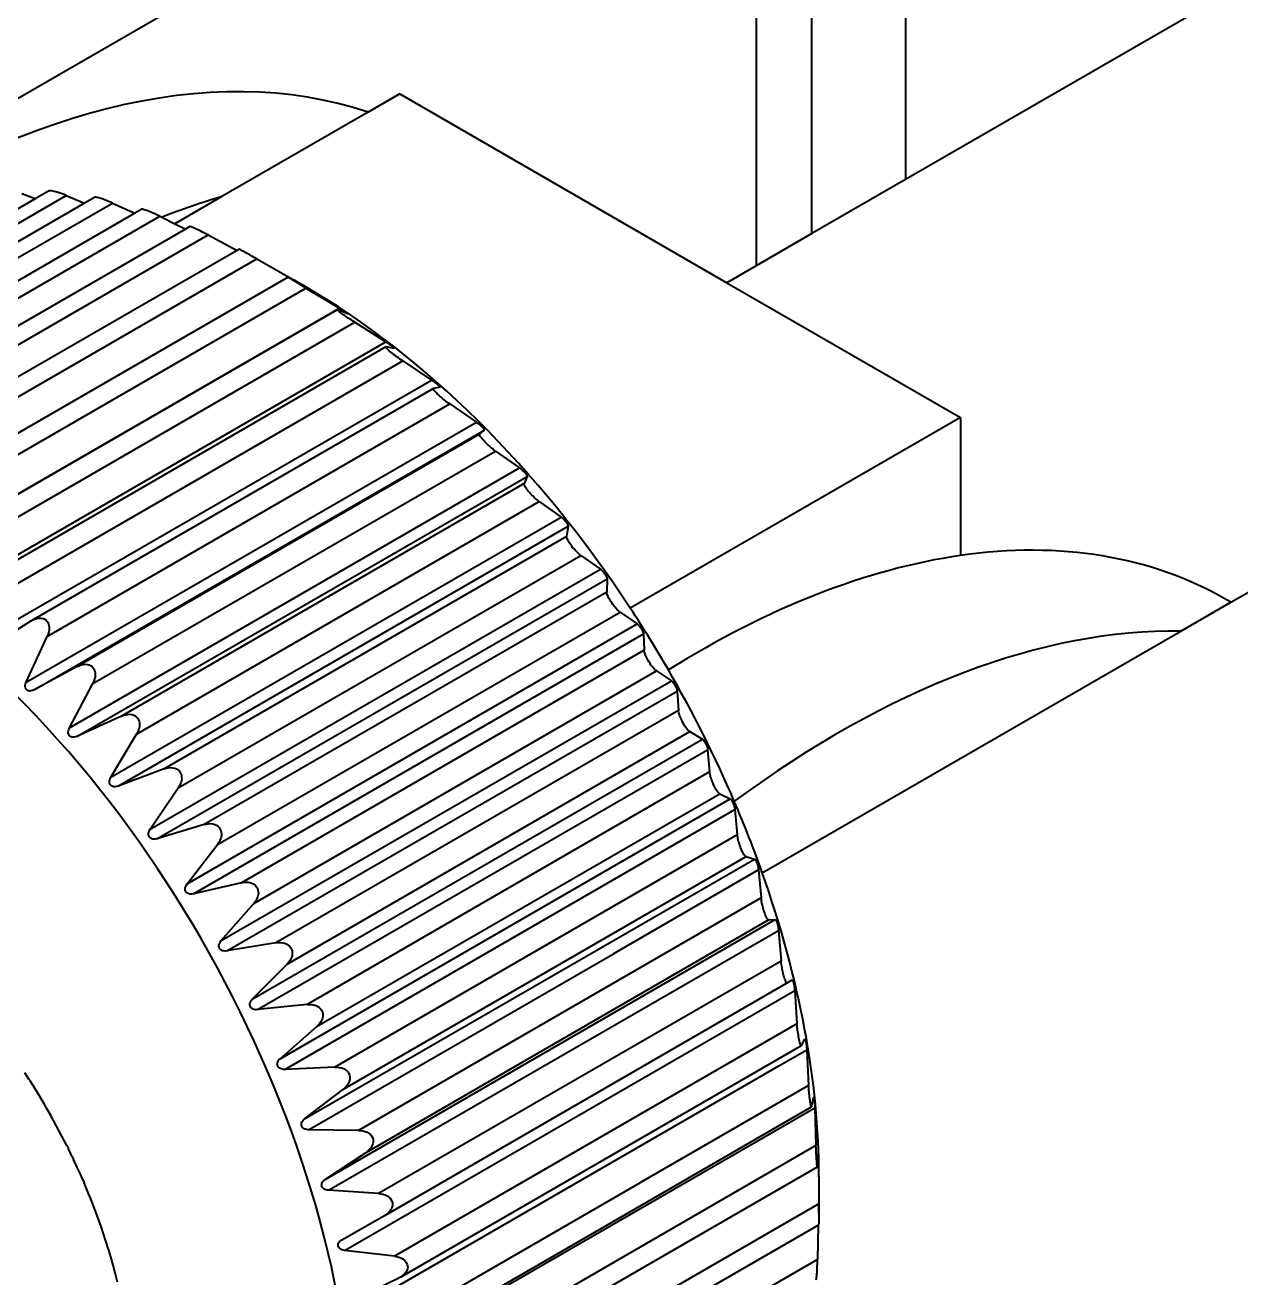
# Model space of a CAD drawing. Header units: millimetres. Extents: x 15 to 415, y 5 to 292.
# Drawn here: x 346.204 to 348.505, y 126.049 to 128.419 of the extents above; entities that cross this region are included whole.
import ezdxf

# ---------------------------------------------------------------- set-up
doc = ezdxf.new("R2010")
doc.units = ezdxf.units.MM
doc.layers.add('Geometries', color=7, linetype='Continuous')

msp = doc.modelspace()

# ---------------------------------------------------------------- linework, layer by layer
at = {"layer": 'Geometries', "linetype": 'Continuous', "lineweight": 40}
for p, q in [((350.3947, 129.5846), (347.8698, 128.1269)), ((347.8698, 129.2496), (347.8698, 128.1269)), ((347.693, 128.0248), (347.693, 129.1475)), ((347.5872, 129.0864), (345.8057, 128.0579)), ((347.5872, 129.0864), (347.5872, 127.9638)), ((346.9134, 128.2892), (346.8531, 128.2544)), ((346.9134, 128.2892), (347.5321, 127.9319)), ((346.8531, 128.2544), (346.5767, 128.0947)), ((347.8698, 128.1269), (347.693, 128.0248)), ((346.198, 128.1005), (346.2235, 128.0909)), ((346.2485, 128.1052), (346.2235, 128.0908)), ((346.2235, 128.0908), (345.5049, 127.676)), ((345.5204, 127.6571), (346.2821, 128.0969)), ((346.3165, 128.0824), (345.5905, 127.6632)), ((345.6077, 127.6427), (346.3694, 128.0825)), ((346.2821, 128.0969), (346.3166, 128.0824)), ((346.3353, 128.0932), (346.3165, 128.0824)), ((346.3694, 128.0825), (346.4116, 128.0631)), ((346.5767, 128.0947), (346.4876, 128.0433)), ((346.4116, 128.0631), (345.6784, 127.6398)), ((345.6974, 127.6178), (346.4591, 128.0576)), ((346.4248, 128.0707), (346.4116, 128.0631)), ((346.4591, 128.0576), (346.463, 128.0556)), ((346.463, 128.0556), (346.4876, 128.0434)), ((346.508, 128.0332), (345.7681, 127.606)), ((346.4876, 128.0434), (346.5081, 128.0332)), ((346.5162, 128.0379), (346.508, 128.0332)), ((345.7889, 127.5824), (346.5506, 128.0222)), ((346.5506, 128.0222), (346.6053, 127.993)), ((347.693, 128.0248), (347.5872, 127.9638)), ((346.6053, 127.9929), (345.8588, 127.562)), ((346.6089, 127.9951), (346.6053, 127.9929)), ((345.8813, 127.537), (346.643, 127.9768)), ((346.643, 127.9768), (346.7104, 127.9384)), ((347.5872, 127.9638), (347.5321, 127.9319)), ((346.7021, 127.9426), (345.9497, 127.5082)), ((346.7035, 127.9419), (346.7087, 127.939)), ((346.7101, 127.9382), (346.7087, 127.939)), ((346.7101, 127.9382), (346.7104, 127.9384)), ((346.7101, 127.9382), (346.7144, 127.9359)), ((346.723, 127.9311), (346.7144, 127.9359)), ((345.974, 127.4818), (346.7357, 127.9216)), ((346.7262, 127.9292), (346.723, 127.9311)), ((346.7341, 127.9247), (346.7232, 127.931)), ((346.7357, 127.9216), (346.799, 127.8834)), ((347.5321, 127.9319), (347.9741, 127.6768)), ((345.9472, 127.3917), (346.799, 127.8834)), ((346.795, 127.8808), (346.0402, 127.445)), ((346.8147, 127.8727), (346.7959, 127.8806)), ((346.0662, 127.4173), (346.8279, 127.8571)), ((346.8279, 127.8571), (346.8869, 127.8197)), ((346.0352, 127.328), (346.8869, 127.8197)), ((346.8868, 127.8103), (346.1295, 127.373)), ((346.9025, 127.8075), (346.8874, 127.8103)), ((346.9027, 127.8075), (346.9025, 127.8075)), ((348.4858, 127.3271), (349.3081, 127.8019)), ((346.1571, 127.3441), (346.9189, 127.7838)), ((346.9189, 127.7838), (346.9735, 127.7477)), ((346.1218, 127.256), (346.9735, 127.7477)), ((346.9769, 127.7316), (346.2168, 127.2927)), ((346.9768, 127.7314), (346.9769, 127.7316)), ((346.9888, 127.7341), (346.9771, 127.7316)), ((346.9888, 127.7341), (346.9888, 127.7341)), ((346.2461, 127.2626), (347.0078, 127.7024)), ((347.0078, 127.7024), (347.0581, 127.6681)), ((347.9741, 127.6768), (347.3494, 127.3161)), ((347.9741, 127.6768), (347.9741, 127.4156)), ((346.2063, 127.1763), (347.0581, 127.6681)), ((346.2211, 127.1614), (347.0729, 127.6531)), ((347.0729, 127.6531), (347.0644, 127.6452)), ((347.0644, 127.6452), (346.3142, 127.2121)), ((346.3324, 127.1736), (347.0941, 127.6134)), ((347.0941, 127.6134), (347.1399, 127.5814)), ((346.2881, 127.0896), (347.1399, 127.5814)), ((346.3023, 127.0735), (347.1541, 127.5652)), ((347.1541, 127.5652), (347.1485, 127.5517)), ((347.1485, 127.5517), (346.3868, 127.1119)), ((346.4153, 127.0778), (347.177, 127.5176)), ((347.177, 127.5176), (347.2183, 127.4883)), ((346.3665, 126.9965), (347.2183, 127.4883)), ((346.3801, 126.9793), (347.2318, 127.4711)), ((347.2318, 127.4711), (347.2289, 127.4519)), ((347.2289, 127.4519), (346.4671, 127.0121)), ((346.4941, 126.976), (347.2558, 127.4157)), ((347.2558, 127.4157), (347.2927, 127.3896)), ((346.4409, 126.8979), (347.2927, 127.3896)), ((346.4537, 126.8798), (347.3054, 127.3715)), ((347.3054, 127.3715), (347.3047, 127.3465)), ((347.3047, 127.3465), (346.543, 126.9067)), ((348.391, 127.2724), (348.4858, 127.3271)), ((348.4858, 127.3271), (348.4774, 127.3319)), ((346.5682, 126.8689), (347.3299, 127.3087)), ((347.3299, 127.3087), (347.3624, 127.2862)), ((346.2154, 127.2919), (346.137, 127.2423)), ((346.2154, 127.2919), (346.2169, 127.2927)), ((346.5107, 126.7944), (347.3624, 127.2862)), ((347.5991, 126.8152), (348.391, 127.2724)), ((346.2063, 127.1763), (346.2461, 127.2626)), ((346.5226, 126.7755), (347.3743, 127.2673)), ((347.3743, 127.2673), (347.3754, 127.2365)), ((347.3754, 127.2365), (346.6137, 126.7967)), ((346.3027, 127.2054), (346.2211, 127.1614)), ((346.3027, 127.2054), (346.3142, 127.2121)), ((346.5752, 126.687), (347.427, 127.1787)), ((346.6371, 126.7575), (347.3988, 127.1972)), ((347.3988, 127.1972), (347.427, 127.1787)), ((346.2881, 127.0896), (346.3324, 127.1736)), ((346.5862, 126.6675), (347.4379, 127.1592)), ((347.4379, 127.1592), (347.4406, 127.1227)), ((346.3868, 127.1119), (346.3023, 127.0735)), ((347.4406, 127.1227), (346.6788, 126.6829)), ((346.7001, 126.6426), (347.4618, 127.0824)), ((347.4618, 127.0824), (347.4859, 127.0682)), ((346.3665, 126.9965), (346.4153, 127.0778)), ((346.6341, 126.5764), (347.4859, 127.0682)), ((346.644, 126.5565), (347.4957, 127.0482)), ((347.4957, 127.0482), (347.4995, 127.0061)), ((346.4671, 127.0121), (346.3801, 126.9793)), ((347.4995, 127.0061), (346.7378, 126.5663)), ((346.4409, 126.8979), (346.4941, 126.976)), ((346.7568, 126.5251), (347.5185, 126.9649)), ((347.5185, 126.9649), (347.5385, 126.9554)), ((346.6868, 126.4637), (347.5385, 126.9554)), ((346.6955, 126.4434), (347.5473, 126.9352)), ((347.5473, 126.9352), (347.5518, 126.8875)), ((346.543, 126.9067), (346.4537, 126.8798)), ((346.5107, 126.7944), (346.5682, 126.8689)), ((347.5518, 126.8875), (346.79, 126.4477)), ((346.8066, 126.4061), (347.5683, 126.8459)), ((347.5683, 126.8459), (347.5846, 126.8414)), ((346.7329, 126.3496), (347.5846, 126.8414)), ((347.5921, 126.821), (347.3174, 126.6623)), ((347.5921, 126.821), (347.597, 126.7679)), ((346.6137, 126.7967), (346.5226, 126.7755)), ((346.5752, 126.687), (346.6371, 126.7575)), ((347.597, 126.7679), (346.8352, 126.3281)), ((346.772, 126.2351), (347.6237, 126.7269)), ((346.8493, 126.2864), (347.611, 126.7262)), ((347.611, 126.7262), (347.6237, 126.7269)), ((346.7782, 126.2148), (347.6299, 126.7065)), ((347.6299, 126.7065), (347.6347, 126.6484)), ((346.6788, 126.6829), (346.5862, 126.6675)), ((346.7404, 126.3292), (347.3174, 126.6623)), ((346.6341, 126.5764), (346.7001, 126.6426)), ((347.6347, 126.6484), (346.873, 126.2086)), ((346.8846, 126.1672), (347.646, 126.6069)), ((347.6461, 126.6069), (347.646, 126.6069)), ((347.6461, 126.6069), (347.6555, 126.613)), ((347.6555, 126.613), (347.6556, 126.613)), ((346.8087, 126.101), (347.6604, 126.5928)), ((347.6604, 126.5928), (347.6647, 126.5297)), ((346.7378, 126.5663), (346.644, 126.5565)), ((346.6868, 126.4637), (346.7568, 126.5251)), ((347.6647, 126.5297), (346.903, 126.09)), ((346.9144, 126.0505), (347.6731, 126.4886)), ((347.6733, 126.4888), (347.6731, 126.4885)), ((347.6733, 126.4888), (347.6798, 126.5005)), ((347.6798, 126.5005), (347.6799, 126.5006)), ((347.6302, 126.45), (347.6833, 126.4807)), ((347.6833, 126.4807), (347.6868, 126.413)), ((346.79, 126.4477), (346.6955, 126.4434)), ((347.3883, 126.3103), (347.6302, 126.45)), ((346.2134, 126.4222), (346.222, 126.4085)), ((346.7329, 126.3496), (346.8066, 126.4061)), ((347.6868, 126.413), (347.3686, 126.2293)), ((346.8467, 125.8793), (347.6985, 126.371)), ((346.9362, 125.9358), (347.6923, 126.3723)), ((347.6925, 126.373), (347.6963, 126.3904)), ((347.6963, 126.3904), (347.6965, 126.3907)), ((347.6985, 126.371), (347.7007, 126.2992)), ((346.8352, 126.3281), (346.7404, 126.3292)), ((346.283, 126.2993), (346.2861, 126.2931)), ((346.8316, 125.9889), (347.3883, 126.3103)), ((347.7007, 126.2992), (346.9389, 125.8594)), ((346.2927, 126.2795), (346.2937, 126.2774)), ((346.2937, 126.2774), (346.2961, 126.2726)), ((346.772, 126.2351), (346.8493, 126.2864)), ((347.7038, 126.2637), (347.705, 126.2835)), ((346.9498, 125.8241), (347.7033, 126.2592)), ((347.7035, 126.2604), (347.7038, 126.2637)), ((347.7038, 126.2637), (347.7057, 126.2648)), ((347.7057, 126.2648), (347.7061, 126.2145)), ((346.3127, 126.236), (346.316, 126.2285)), ((346.9251, 125.9733), (347.3686, 126.2293)), ((347.7064, 126.1585), (347.7064, 126.2407)), ((346.873, 126.2086), (346.7782, 126.2148)), ((347.7061, 126.2145), (347.7063, 126.1891)), ((347.7063, 126.1891), (346.9445, 125.7493)), ((346.8038, 126.1212), (346.8844, 126.1671)), ((346.8846, 126.1672), (346.8844, 126.1671)), ((346.9551, 125.7162), (347.7047, 126.149)), ((347.7048, 126.149), (347.7035, 126.0837)), ((347.7047, 126.149), (347.7063, 126.1499)), ((347.7063, 126.1499), (347.7063, 126.1499)), ((346.8037, 126.1212), (346.8038, 126.1212)), ((346.903, 126.09), (346.8087, 126.101)), ((347.7035, 126.0837), (346.9418, 125.6439)), ((346.8281, 126.0087), (346.9116, 126.0491)), ((346.9144, 126.0505), (346.9116, 126.0491))]:
    msp.add_line(p, q, dxfattribs=at)
at = {"layer": 'Geometries', "linetype": 'Continuous', "lineweight": 40, "flags": 128}
for points in [[(346.2821, 128.0969), (346.2784, 128.0984), (346.2745, 128.0998), (346.2705, 128.1012), (346.2666, 128.1025), (346.2626, 128.1037), (346.2595, 128.1045), (346.2566, 128.1051), (346.2539, 128.1055), (346.2517, 128.1057), (346.2501, 128.1057), (346.249, 128.1054), (346.2485, 128.1052)], [(346.3694, 128.0825), (346.3658, 128.0841), (346.362, 128.0857), (346.3582, 128.0873), (346.3543, 128.0888), (346.3504, 128.0902), (346.3473, 128.0912), (346.3443, 128.0921), (346.3416, 128.0928), (346.3393, 128.0932), (346.3377, 128.0934), (346.3364, 128.0935), (346.3355, 128.0933), (346.3353, 128.0932)], [(346.4537, 128.0602), (346.4521, 128.0609), (346.4483, 128.0627), (346.4445, 128.0643), (346.4407, 128.066), (346.4376, 128.0672), (346.4346, 128.0683), (346.4319, 128.0693), (346.4295, 128.07), (346.4278, 128.0705), (346.4264, 128.0707), (346.4255, 128.0708), (346.4248, 128.0707), (346.4248, 128.0707)], [(346.4591, 128.0576), (346.4557, 128.0592), (346.4537, 128.0602)], [(346.5506, 128.0222), (346.5473, 128.0239), (346.5438, 128.0257), (346.5402, 128.0276), (346.5365, 128.0294), (346.5328, 128.0312), (346.5297, 128.0327), (346.5268, 128.034), (346.524, 128.0353), (346.5216, 128.0363), (346.5198, 128.037), (346.5184, 128.0375), (346.5173, 128.0378), (346.5166, 128.0379), (346.5162, 128.0379)], [(346.643, 127.9768), (346.6399, 127.9785), (346.6366, 127.9804), (346.6331, 127.9823), (346.6296, 127.9843), (346.6259, 127.9863), (346.6229, 127.988), (346.62, 127.9895), (346.6173, 127.991), (346.6149, 127.9923), (346.613, 127.9932), (346.6116, 127.9939), (346.6104, 127.9945), (346.6096, 127.9949), (346.6091, 127.9951), (346.6089, 127.9951)], [(346.7357, 127.9216), (346.7328, 127.9233), (346.7296, 127.9252), (346.7263, 127.9273), (346.7229, 127.9294), (346.7194, 127.9315), (346.7165, 127.9333), (346.7136, 127.9351), (346.7109, 127.9368), (346.7085, 127.9383), (346.7067, 127.9395), (346.7051, 127.9405), (346.7039, 127.9413), (346.703, 127.9419), (346.7024, 127.9423), (346.7021, 127.9425), (346.7021, 127.9426)], [(346.7021, 127.9426), (346.7021, 127.9426), (346.7026, 127.9424), (346.7035, 127.9419)], [(346.7104, 127.9384), (346.7127, 127.937), (346.7153, 127.9355), (346.717, 127.9346), (346.7187, 127.9336), (346.7202, 127.9327), (346.7216, 127.9319), (346.7228, 127.9312), (346.7232, 127.931)], [(346.7232, 127.931), (346.724, 127.9305), (346.7248, 127.93), (346.7256, 127.9296), (346.7261, 127.9293), (346.7265, 127.9291), (346.7268, 127.9289), (346.7268, 127.9289)], [(346.7268, 127.9289), (346.7268, 127.9289), (346.7262, 127.9292)], [(346.8279, 127.8571), (346.8252, 127.8588), (346.8222, 127.8608), (346.8191, 127.8628), (346.8158, 127.865), (346.8124, 127.8673), (346.8096, 127.8693), (346.8068, 127.8712), (346.8042, 127.8731), (346.8018, 127.8749), (346.7999, 127.8763), (346.7983, 127.8775), (346.797, 127.8786), (346.7961, 127.8794), (346.7954, 127.8801), (346.795, 127.8805), (346.7949, 127.8807), (346.795, 127.8808)], [(346.795, 127.8808), (346.7952, 127.8808), (346.7959, 127.8806)], [(346.799, 127.8834), (346.8012, 127.8821), (346.8037, 127.8805), (346.8053, 127.8795), (346.807, 127.8784), (346.8084, 127.8775), (346.8097, 127.8766), (346.811, 127.8758), (346.8121, 127.875), (346.813, 127.8744), (346.8137, 127.8739), (346.8143, 127.8734), (346.8148, 127.8731), (346.8151, 127.8727), (346.8152, 127.8726)], [(346.8152, 127.8726), (346.8152, 127.8726), (346.8147, 127.8727)], [(346.8869, 127.8197), (346.889, 127.8184), (346.8913, 127.8168), (346.8929, 127.8157), (346.8945, 127.8146), (346.8958, 127.8136), (346.8972, 127.8126), (346.8984, 127.8117), (346.8995, 127.8108), (346.9004, 127.81), (346.9012, 127.8094), (346.9018, 127.8088), (346.9022, 127.8084), (346.9027, 127.8078), (346.9028, 127.8076), (346.9027, 127.8075)], [(346.9189, 127.7838), (346.9163, 127.7855), (346.9135, 127.7874), (346.9106, 127.7896), (346.9075, 127.7918), (346.9042, 127.7942), (346.9015, 127.7963), (346.8989, 127.7984), (346.8963, 127.8005), (346.8939, 127.8025), (346.8921, 127.8042), (346.8905, 127.8056), (346.8891, 127.8069), (346.8881, 127.8079), (346.8874, 127.8088), (346.8869, 127.8095), (346.8867, 127.8099), (346.8868, 127.8103)], [(346.8868, 127.8103), (346.8868, 127.8103), (346.8874, 127.8103)], [(346.9735, 127.7477), (346.9755, 127.7464), (346.9776, 127.7448), (346.9791, 127.7437), (346.9807, 127.7425), (346.9819, 127.7415), (346.9832, 127.7404), (346.9844, 127.7394), (346.9855, 127.7384), (346.9864, 127.7375), (346.9872, 127.7368), (346.9878, 127.7361), (346.9883, 127.7355), (346.9888, 127.7348), (346.9889, 127.7344), (346.9888, 127.7341)], [(347.0078, 127.7024), (347.0055, 127.704), (347.0029, 127.7059), (347.0001, 127.708), (346.9972, 127.7103), (346.9941, 127.7128), (346.9916, 127.715), (346.989, 127.7173), (346.9865, 127.7196), (346.9842, 127.7218), (346.9824, 127.7236), (346.9808, 127.7253), (346.9794, 127.7268), (346.9784, 127.7281), (346.9776, 127.7291), (346.977, 127.73), (346.9767, 127.7307), (346.9767, 127.7313), (346.9768, 127.7314)], [(347.0581, 127.6681), (347.0599, 127.6668), (347.0619, 127.6652), (347.0633, 127.6641), (347.0647, 127.6628), (347.066, 127.6617), (347.0672, 127.6606), (347.0683, 127.6595), (347.0694, 127.6584), (347.0703, 127.6574), (347.071, 127.6566), (347.0717, 127.6558), (347.0722, 127.6551), (347.0727, 127.6542), (347.0729, 127.6536), (347.0729, 127.6531)], [(347.0941, 127.6134), (347.0925, 127.6145), (347.0908, 127.6158), (347.089, 127.6172), (347.087, 127.6189), (347.0843, 127.6212), (347.0814, 127.6238), (347.079, 127.626), (347.0765, 127.6284), (347.0742, 127.6308), (347.0719, 127.6333), (347.0701, 127.6353), (347.0686, 127.6371), (347.0672, 127.6389), (347.0661, 127.6404), (347.0655, 127.6414), (347.0649, 127.6423), (347.0643, 127.6437), (347.0642, 127.6446), (347.0644, 127.6452)], [(347.1399, 127.5814), (347.1415, 127.5801), (347.1434, 127.5786), (347.1447, 127.5774), (347.146, 127.5762), (347.1472, 127.575), (347.1484, 127.5738), (347.1495, 127.5726), (347.1505, 127.5714), (347.1514, 127.5704), (347.1521, 127.5695), (347.1527, 127.5685), (347.1532, 127.5678), (347.1538, 127.5667), (347.1541, 127.5659), (347.1541, 127.5652)], [(347.177, 127.5176), (347.175, 127.519), (347.1729, 127.5208), (347.1705, 127.5228), (347.168, 127.5251), (347.1653, 127.5278), (347.163, 127.5301), (347.1607, 127.5326), (347.1584, 127.5352), (347.1563, 127.5377), (347.1546, 127.5399), (347.1531, 127.542), (347.1517, 127.5439), (347.1506, 127.5457), (347.1497, 127.5472), (347.1491, 127.5485), (347.1487, 127.5496), (347.1484, 127.5508), (347.1485, 127.5517)], [(347.2183, 127.4883), (347.2198, 127.4871), (347.2215, 127.4856), (347.2227, 127.4845), (347.2239, 127.4832), (347.225, 127.482), (347.2261, 127.4808), (347.2272, 127.4795), (347.2282, 127.4782), (347.229, 127.4771), (347.2297, 127.4761), (347.2303, 127.4751), (347.2308, 127.4742), (347.2314, 127.473), (347.2317, 127.472), (347.2318, 127.4711)], [(347.2558, 127.4157), (347.2541, 127.4171), (347.2521, 127.4187), (347.2499, 127.4207), (347.2476, 127.423), (347.2452, 127.4256), (347.2431, 127.428), (347.2409, 127.4305), (347.2388, 127.4332), (347.2367, 127.436), (347.2351, 127.4383), (347.2336, 127.4405), (347.2323, 127.4427), (347.2312, 127.4446), (347.2303, 127.4464), (347.2297, 127.4479), (347.2292, 127.4492), (347.2289, 127.4507), (347.2289, 127.4519)], [(347.2927, 127.3896), (347.294, 127.3886), (347.2956, 127.3871), (347.2967, 127.386), (347.2978, 127.3847), (347.2988, 127.3835), (347.2998, 127.3822), (347.3008, 127.3809), (347.3018, 127.3796), (347.3025, 127.3784), (347.3032, 127.3773), (347.3038, 127.3761), (347.3043, 127.3751), (347.3049, 127.3738), (347.3053, 127.3727), (347.3054, 127.3715)], [(347.3299, 127.3087), (347.3284, 127.3098), (347.3266, 127.3114), (347.3247, 127.3132), (347.3226, 127.3155), (347.3204, 127.3181), (347.3184, 127.3205), (347.3164, 127.3231), (347.3144, 127.3259), (347.3125, 127.3288), (347.311, 127.3312), (347.3096, 127.3336), (347.3083, 127.336), (347.3073, 127.3381), (347.3064, 127.34), (347.3057, 127.3418), (347.3052, 127.3433), (347.3048, 127.3451), (347.3047, 127.3465)], [(346.2169, 127.2927), (346.219, 127.2939), (346.2227, 127.2955), (346.2266, 127.2967), (346.2305, 127.2973), (346.2344, 127.2973), (346.2375, 127.2967), (346.2405, 127.2956), (346.2432, 127.2939), (346.2455, 127.2917), (346.2471, 127.2893), (346.2484, 127.2867), (346.2493, 127.2838), (346.2498, 127.2808), (346.2499, 127.2776), (346.2496, 127.2745), (346.2491, 127.2713), (346.2478, 127.2669), (346.2461, 127.2626)], [(347.3624, 127.2862), (347.3636, 127.2852), (347.365, 127.2838), (347.366, 127.2827), (347.367, 127.2815), (347.368, 127.2803), (347.3689, 127.279), (347.3698, 127.2776), (347.3707, 127.2762), (347.3714, 127.2749), (347.3721, 127.2737), (347.3726, 127.2725), (347.3731, 127.2714), (347.3737, 127.2699), (347.3741, 127.2687), (347.3743, 127.2673)], [(347.3988, 127.1972), (347.3974, 127.1982), (347.3959, 127.1996), (347.3942, 127.2014), (347.3923, 127.2035), (347.3903, 127.2061), (347.3885, 127.2085), (347.3867, 127.2111), (347.3849, 127.214), (347.3831, 127.217), (347.3817, 127.2196), (347.3804, 127.2221), (347.3792, 127.2246), (347.3781, 127.2269), (347.3773, 127.229), (347.3766, 127.231), (347.3761, 127.2327), (347.3756, 127.2348), (347.3754, 127.2365)], [(346.3027, 127.2054), (346.3064, 127.2072), (346.3103, 127.2086), (346.3143, 127.2094), (346.3182, 127.2098), (346.3221, 127.2094), (346.3253, 127.2086), (346.3282, 127.2073), (346.3309, 127.2054), (346.3331, 127.203), (346.3347, 127.2005), (346.3358, 127.1978), (346.3366, 127.1948), (346.3369, 127.1917), (346.3369, 127.1885), (346.3365, 127.1853), (346.3358, 127.1822), (346.3343, 127.1778), (346.3324, 127.1736)], [(346.2211, 127.1614), (346.2183, 127.1601), (346.2153, 127.1594), (346.2134, 127.1592), (346.2116, 127.1594), (346.2101, 127.1598), (346.2087, 127.1605), (346.2074, 127.1614), (346.2063, 127.1626), (346.2056, 127.1638), (346.205, 127.1651), (346.2047, 127.1666), (346.2045, 127.1682), (346.2046, 127.1706), (346.2051, 127.173), (346.2063, 127.1763)], [(347.427, 127.1787), (347.428, 127.1779), (347.4293, 127.1766), (347.4301, 127.1756), (347.4311, 127.1743), (347.4319, 127.1731), (347.4328, 127.1718), (347.4336, 127.1704), (347.4344, 127.1689), (347.4351, 127.1676), (347.4357, 127.1663), (347.4362, 127.1651), (347.4367, 127.1639), (347.4373, 127.1622), (347.4377, 127.1608), (347.4379, 127.1592)], [(346.3868, 127.1119), (346.3907, 127.1134), (346.3946, 127.1145), (346.3987, 127.1151), (346.4027, 127.1152), (346.4067, 127.1146), (346.4098, 127.1135), (346.4127, 127.112), (346.4153, 127.1099), (346.4174, 127.1073), (346.4189, 127.1047), (346.4199, 127.1019), (346.4205, 127.0988), (346.4207, 127.0957), (346.4205, 127.0925), (346.42, 127.0893), (346.4191, 127.0862), (346.4174, 127.0819), (346.4153, 127.0778)], [(347.4618, 127.0824), (347.4606, 127.0832), (347.4593, 127.0844), (347.4578, 127.086), (347.4562, 127.088), (347.4544, 127.0905), (347.4528, 127.0929), (347.4512, 127.0956), (347.4495, 127.0985), (347.4479, 127.1015), (347.4466, 127.1042), (347.4454, 127.1069), (347.4443, 127.1095), (347.4433, 127.112), (347.4425, 127.1143), (347.4418, 127.1164), (347.4413, 127.1183), (347.4408, 127.1207), (347.4406, 127.1227)], [(346.3023, 127.0735), (346.2994, 127.0724), (346.2964, 127.0719), (346.2945, 127.0719), (346.2926, 127.0722), (346.2911, 127.0727), (346.2897, 127.0735), (346.2885, 127.0745), (346.2875, 127.0758), (346.2868, 127.077), (346.2863, 127.0784), (346.286, 127.0799), (346.2859, 127.0815), (346.2861, 127.084), (346.2867, 127.0864), (346.2881, 127.0896)], [(347.4859, 127.0682), (347.4867, 127.0675), (347.4878, 127.0663), (347.4886, 127.0653), (347.4894, 127.0641), (347.4902, 127.0629), (347.4909, 127.0616), (347.4917, 127.0602), (347.4924, 127.0587), (347.493, 127.0573), (347.4936, 127.056), (347.4941, 127.0546), (347.4945, 127.0534), (347.4951, 127.0516), (347.4954, 127.05), (347.4957, 127.0482)], [(346.4671, 127.0121), (346.4711, 127.0133), (346.4752, 127.0142), (346.4793, 127.0145), (346.4833, 127.0142), (346.4873, 127.0134), (346.4904, 127.0121), (346.4932, 127.0104), (346.4957, 127.0081), (346.4977, 127.0054), (346.4991, 127.0026), (346.5, 126.9998), (346.5004, 126.9966), (346.5005, 126.9935), (346.5001, 126.9903), (346.4994, 126.9871), (346.4984, 126.9841), (346.4965, 126.9799), (346.4941, 126.976)], [(346.3801, 126.9793), (346.3771, 126.9785), (346.374, 126.9782), (346.3721, 126.9783), (346.3702, 126.9787), (346.3687, 126.9794), (346.3674, 126.9802), (346.3662, 126.9814), (346.3652, 126.9827), (346.3646, 126.984), (346.3641, 126.9854), (346.3639, 126.987), (346.3639, 126.9886), (346.3642, 126.991), (346.365, 126.9934), (346.3665, 126.9965)], [(347.5185, 126.9649), (347.5175, 126.9655), (347.5163, 126.9665), (347.5151, 126.968), (347.5136, 126.9699), (347.5121, 126.9723), (347.5107, 126.9746), (347.5093, 126.9773), (347.5078, 126.9802), (347.5064, 126.9833), (347.5052, 126.9861), (347.5041, 126.9889), (347.5031, 126.9916), (347.5022, 126.9943), (347.5014, 126.9968), (347.5008, 126.9991), (347.5003, 127.0011), (347.4998, 127.0038), (347.4995, 127.0061)], [(347.5385, 126.9554), (347.5393, 126.9549), (347.5402, 126.9538), (347.5409, 126.9529), (347.5416, 126.9517), (347.5422, 126.9506), (347.5429, 126.9493), (347.5435, 126.9478), (347.5442, 126.9463), (347.5447, 126.9449), (347.5452, 126.9435), (347.5457, 126.9421), (347.5461, 126.9408), (347.5466, 126.9389), (347.547, 126.9372), (347.5473, 126.9352)], [(346.4537, 126.8798), (346.4506, 126.8791), (346.4475, 126.879), (346.4456, 126.8793), (346.4437, 126.8798), (346.4423, 126.8806), (346.4409, 126.8815), (346.4398, 126.8827), (346.4389, 126.8841), (346.4383, 126.8855), (346.438, 126.8869), (346.4378, 126.8885), (346.4379, 126.8901), (346.4383, 126.8925), (346.4392, 126.8948), (346.4409, 126.8979)], [(346.543, 126.9067), (346.547, 126.9077), (346.5512, 126.9083), (346.5553, 126.9084), (346.5594, 126.9078), (346.5633, 126.9067), (346.5663, 126.9052), (346.5691, 126.9033), (346.5715, 126.9009), (346.5734, 126.898), (346.5746, 126.8952), (346.5754, 126.8923), (346.5757, 126.8891), (346.5756, 126.886), (346.575, 126.8828), (346.5742, 126.8797), (346.573, 126.8767), (346.5708, 126.8727), (346.5682, 126.8689)], [(347.5683, 126.8459), (347.5675, 126.8463), (347.5666, 126.8471), (347.5655, 126.8484), (347.5643, 126.8501), (347.563, 126.8524), (347.5618, 126.8547), (347.5606, 126.8573), (347.5593, 126.8602), (347.558, 126.8633), (347.557, 126.8662), (347.556, 126.869), (347.5551, 126.8719), (347.5543, 126.8747), (347.5536, 126.8773), (347.553, 126.8798), (347.5526, 126.882), (347.5521, 126.885), (347.5518, 126.8875)], [(347.5846, 126.8414), (347.5852, 126.841), (347.586, 126.8401), (347.5865, 126.8392), (347.5872, 126.8381), (347.5877, 126.837), (347.5883, 126.8357), (347.5888, 126.8342), (347.5894, 126.8327), (347.5898, 126.8313), (347.5903, 126.8299), (347.5907, 126.8284), (347.591, 126.827), (347.5915, 126.825), (347.5918, 126.8231), (347.5921, 126.821)], [(346.6137, 126.7967), (346.6179, 126.7975), (346.622, 126.7978), (346.6262, 126.7976), (346.6303, 126.7968), (346.6342, 126.7954), (346.6371, 126.7938), (346.6398, 126.7917), (346.6421, 126.7891), (346.6438, 126.7861), (346.6449, 126.7833), (346.6455, 126.7803), (346.6457, 126.7771), (346.6454, 126.774), (346.6447, 126.7709), (346.6436, 126.7679), (346.6423, 126.765), (346.6399, 126.7611), (346.6371, 126.7575)], [(346.5226, 126.7755), (346.5195, 126.7751), (346.5163, 126.7752), (346.5144, 126.7755), (346.5125, 126.7762), (346.5111, 126.777), (346.5098, 126.7781), (346.5087, 126.7793), (346.5079, 126.7808), (346.5074, 126.7822), (346.5071, 126.7837), (346.5071, 126.7853), (346.5072, 126.7868), (346.5078, 126.7892), (346.5088, 126.7915), (346.5107, 126.7944)], [(347.611, 126.7262), (347.6105, 126.7263), (347.61, 126.7266), (347.6094, 126.7272), (347.6087, 126.7281), (347.6077, 126.7296), (347.6066, 126.7318), (347.6057, 126.7339), (347.6046, 126.7365), (347.6036, 126.7393), (347.6025, 126.7425), (347.6016, 126.7454), (347.6008, 126.7483), (347.6, 126.7513), (347.5993, 126.7542), (347.5988, 126.7562), (347.5984, 126.7582), (347.5977, 126.762), (347.5973, 126.7651), (347.597, 126.7679)], [(347.6237, 126.7269), (347.6242, 126.7267), (347.6248, 126.7259), (347.6253, 126.7252), (347.6258, 126.7241), (347.6262, 126.7231), (347.6267, 126.7218), (347.6271, 126.7204), (347.6276, 126.7188), (347.628, 126.7174), (347.6283, 126.7159), (347.6287, 126.7144), (347.629, 126.713), (347.6294, 126.7109), (347.6297, 126.7089), (347.6299, 126.7065)], [(346.5862, 126.6675), (346.583, 126.6672), (346.5799, 126.6675), (346.578, 126.668), (346.5761, 126.6688), (346.5747, 126.6697), (346.5735, 126.6708), (346.5725, 126.6721), (346.5717, 126.6736), (346.5713, 126.675), (346.5711, 126.6765), (346.5711, 126.6781), (346.5713, 126.6796), (346.5721, 126.682), (346.5732, 126.6842), (346.5752, 126.687)], [(346.6788, 126.6829), (346.683, 126.6834), (346.6872, 126.6835), (346.6914, 126.683), (346.6954, 126.682), (346.6993, 126.6804), (346.7022, 126.6786), (346.7047, 126.6763), (346.7069, 126.6736), (346.7085, 126.6706), (346.7094, 126.6677), (346.7098, 126.6647), (346.7098, 126.6615), (346.7093, 126.6585), (346.7084, 126.6554), (346.7072, 126.6525), (346.7057, 126.6497), (346.7031, 126.646), (346.7001, 126.6426)], [(347.646, 126.6069), (347.6457, 126.6068), (347.6453, 126.6069), (347.6449, 126.6073), (347.6443, 126.608), (347.6436, 126.6094), (347.6427, 126.6114), (347.642, 126.6134), (347.6411, 126.6159), (347.6403, 126.6187), (347.6394, 126.6218), (347.6387, 126.6247), (347.638, 126.6277), (347.6373, 126.6307), (347.6368, 126.6337), (347.6364, 126.6359), (347.636, 126.638), (347.6354, 126.642), (347.635, 126.6453), (347.6347, 126.6484)], [(347.6556, 126.613), (347.6559, 126.6129), (347.6564, 126.6124), (347.6567, 126.6117), (347.6571, 126.6107), (347.6574, 126.6097), (347.6578, 126.6085), (347.6582, 126.6071), (347.6585, 126.6056), (347.6588, 126.6041), (347.6591, 126.6026), (347.6594, 126.6011), (347.6596, 126.5996), (347.66, 126.5974), (347.6602, 126.5953), (347.6604, 126.5928)], [(346.644, 126.5565), (346.6408, 126.5564), (346.6377, 126.5569), (346.6358, 126.5575), (346.634, 126.5584), (346.6326, 126.5593), (346.6315, 126.5605), (346.6305, 126.5619), (346.6298, 126.5634), (346.6295, 126.5648), (346.6294, 126.5663), (346.6295, 126.5679), (346.6298, 126.5694), (346.6307, 126.5717), (346.6319, 126.5738), (346.6341, 126.5764)], [(346.7378, 126.5663), (346.742, 126.5665), (346.7462, 126.5663), (346.7504, 126.5656), (346.7543, 126.5644), (346.7581, 126.5625), (346.7609, 126.5606), (346.7633, 126.5582), (346.7653, 126.5554), (346.7668, 126.5523), (346.7675, 126.5494), (346.7678, 126.5464), (346.7676, 126.5433), (346.7669, 126.5403), (346.7659, 126.5373), (346.7645, 126.5345), (346.7628, 126.5318), (346.76, 126.5283), (346.7568, 126.5251)], [(347.6731, 126.4885), (347.673, 126.4885), (347.6726, 126.4886), (347.6721, 126.4893), (347.6716, 126.4904), (347.6709, 126.4922), (347.6704, 126.4941), (347.6697, 126.4964), (347.6691, 126.4992), (347.6685, 126.5023), (347.6679, 126.5052), (347.6674, 126.5082), (347.6669, 126.5113), (347.6664, 126.5143), (347.666, 126.5173), (347.6656, 126.5202), (347.6653, 126.5229), (347.665, 126.5265), (347.6647, 126.5297)], [(347.6799, 126.5006), (347.6801, 126.5006), (347.6804, 126.5002), (347.6806, 126.4997), (347.6809, 126.4988), (347.6811, 126.4978), (347.6814, 126.4967), (347.6817, 126.4953), (347.6819, 126.4938), (347.6821, 126.4924), (347.6824, 126.4909), (347.6826, 126.4893), (347.6827, 126.4878), (347.683, 126.4855), (347.6832, 126.4834), (347.6833, 126.4807)], [(346.6955, 126.4434), (346.6923, 126.4435), (346.6892, 126.4442), (346.6873, 126.4449), (346.6856, 126.4459), (346.6843, 126.4469), (346.6832, 126.4481), (346.6823, 126.4495), (346.6818, 126.4511), (346.6815, 126.4525), (346.6814, 126.454), (346.6816, 126.4555), (346.6821, 126.457), (346.6831, 126.4592), (346.6844, 126.4612), (346.6868, 126.4637)], [(346.79, 126.4477), (346.7943, 126.4477), (346.7985, 126.4472), (346.8026, 126.4463), (346.8065, 126.4449), (346.8102, 126.4429), (346.8129, 126.4408), (346.8152, 126.4383), (346.817, 126.4354), (346.8182, 126.4323), (346.8188, 126.4294), (346.8189, 126.4264), (346.8185, 126.4234), (346.8177, 126.4204), (346.8165, 126.4176), (346.8149, 126.4149), (346.8131, 126.4124), (346.81, 126.409), (346.8066, 126.4061)], [(346.2134, 126.4222), (346.2115, 126.4252), (346.2038, 126.4371)], [(346.2458, 126.3684), (346.2402, 126.3782), (346.2263, 126.4014), (346.222, 126.4085)], [(347.6922, 126.3723), (347.6921, 126.3723), (347.6918, 126.3727), (347.6914, 126.3736), (347.691, 126.3752), (347.6907, 126.3769), (347.6903, 126.3791), (347.6898, 126.3818), (347.6894, 126.3848), (347.689, 126.3877), (347.6887, 126.3907), (347.6883, 126.3938), (347.688, 126.3969), (347.6877, 126.4), (347.6874, 126.403), (347.6872, 126.4058), (347.687, 126.4096), (347.6868, 126.413)], [(347.6925, 126.373), (347.6923, 126.3724), (347.6922, 126.3723)], [(347.6965, 126.3907), (347.6965, 126.3907), (347.6967, 126.3905), (347.6968, 126.39), (347.697, 126.3893), (347.6971, 126.3884), (347.6973, 126.3873), (347.6974, 126.386), (347.6976, 126.3845), (347.6977, 126.3831), (347.6979, 126.3816), (347.698, 126.38), (347.6981, 126.3785), (347.6982, 126.3761), (347.6984, 126.3739), (347.6985, 126.371)], [(346.283, 126.2993), (346.274, 126.3169), (346.2527, 126.3563), (346.2458, 126.3684)], [(346.7404, 126.3292), (346.7372, 126.3295), (346.7341, 126.3303), (346.7323, 126.3311), (346.7306, 126.3322), (346.7294, 126.3332), (346.7284, 126.3345), (346.7276, 126.3359), (346.7271, 126.3375), (346.7269, 126.3389), (346.7269, 126.3404), (346.7272, 126.3419), (346.7277, 126.3433), (346.7289, 126.3454), (346.7304, 126.3473), (346.7329, 126.3496)], [(346.8352, 126.3281), (346.8395, 126.3279), (346.8437, 126.3272), (346.8477, 126.3261), (346.8516, 126.3244), (346.8551, 126.3223), (346.8576, 126.3201), (346.8598, 126.3175), (346.8615, 126.3146), (346.8625, 126.3115), (346.8629, 126.3086), (346.8628, 126.3057), (346.8622, 126.3027), (346.8612, 126.2999), (346.8598, 126.2971), (346.8581, 126.2946), (346.8561, 126.2922), (346.8529, 126.2891), (346.8493, 126.2864)], [(347.7033, 126.2592), (347.7032, 126.2593), (347.7031, 126.26), (347.7029, 126.2613), (347.7027, 126.2629), (347.7025, 126.2649), (347.7023, 126.2675), (347.7021, 126.2704), (347.7019, 126.2732), (347.7017, 126.2762), (347.7015, 126.2793), (347.7013, 126.2825), (347.7012, 126.2856), (347.701, 126.2887), (347.7009, 126.2916), (347.7008, 126.2955), (347.7007, 126.2992)], [(346.2927, 126.2795), (346.2907, 126.2837), (346.2861, 126.2931)], [(347.705, 126.2835), (347.7051, 126.284), (347.7051, 126.2841)], [(347.7051, 126.2841), (347.7051, 126.284), (347.7052, 126.2836), (347.7052, 126.283), (347.7053, 126.2822), (347.7053, 126.2812), (347.7054, 126.2799), (347.7054, 126.2785), (347.7055, 126.2771), (347.7055, 126.2757), (347.7056, 126.2741), (347.7056, 126.2725), (347.7056, 126.2701), (347.7057, 126.2678), (347.7057, 126.2648)], [(346.3127, 126.236), (346.3121, 126.2375), (346.3088, 126.245), (346.3065, 126.2501), (346.3028, 126.2581), (346.2975, 126.2694), (346.2961, 126.2726)], [(347.7035, 126.2604), (347.7035, 126.2595), (347.7034, 126.2592), (347.7033, 126.2592)], [(346.3198, 126.2196), (346.3171, 126.2258), (346.316, 126.2285)], [(346.7782, 126.2148), (346.775, 126.2152), (346.772, 126.2162), (346.7702, 126.2171), (346.7686, 126.2182), (346.7675, 126.2193), (346.7665, 126.2206), (346.7658, 126.2221), (346.7654, 126.2236), (346.7653, 126.225), (346.7655, 126.2264), (346.7658, 126.2279), (346.7664, 126.2292), (346.7677, 126.2312), (346.7693, 126.233), (346.772, 126.2351)], [(346.3266, 126.203), (346.3237, 126.2101), (346.3198, 126.2196)], [(346.3626, 126.1012), (346.3616, 126.1043), (346.348, 126.1459), (346.3317, 126.1902), (346.3266, 126.203)], [(346.873, 126.2086), (346.8772, 126.2081), (346.8814, 126.2072), (346.8854, 126.2059), (346.8891, 126.2041), (346.8925, 126.2018), (346.8949, 126.1995), (346.8969, 126.1969), (346.8984, 126.1939), (346.8992, 126.1908), (346.8994, 126.188), (346.8991, 126.1851), (346.8984, 126.1823), (346.8972, 126.1796), (346.8956, 126.177), (346.8937, 126.1746), (346.8916, 126.1724), (346.8897, 126.1707)], [(347.7064, 126.1584), (347.7064, 126.1599), (347.7064, 126.1626), (347.7064, 126.1656), (347.7064, 126.1687), (347.7063, 126.1719), (347.7063, 126.1742), (347.7063, 126.1766), (347.7063, 126.1812), (347.7063, 126.1853), (347.7063, 126.1891)], [(346.8897, 126.1707), (346.8881, 126.1695), (346.8846, 126.1672)], [(347.7063, 126.1499), (347.7063, 126.1504), (347.7064, 126.1514), (347.7064, 126.1528), (347.7064, 126.1547), (347.7064, 126.157), (347.7064, 126.1584)], [(346.8087, 126.101), (346.8056, 126.1016), (346.8026, 126.1027), (346.8009, 126.1037), (346.7993, 126.1049), (346.7983, 126.106), (346.7974, 126.1074), (346.7968, 126.1088), (346.7965, 126.1103), (346.7965, 126.1117), (346.7967, 126.1131), (346.7972, 126.1144), (346.7979, 126.1158), (346.7993, 126.1176), (346.801, 126.1193), (346.8037, 126.1212)], [(346.3791, 126.0409), (346.3778, 126.046), (346.3747, 126.0582), (346.3707, 126.0731), (346.3664, 126.0885), (346.3626, 126.1012)], [(346.903, 126.09), (346.9072, 126.0893), (346.9113, 126.0882), (346.9152, 126.0867), (346.9188, 126.0847), (346.922, 126.0823), (346.9243, 126.08), (346.9261, 126.0773), (346.9274, 126.0744), (346.928, 126.0713), (346.9281, 126.0685), (346.9276, 126.0658), (346.9266, 126.0631), (346.9253, 126.0605), (346.9235, 126.0581), (346.9215, 126.0558), (346.9192, 126.0538), (346.9164, 126.0518)], [(347.7026, 126.0584), (347.7027, 126.0598), (347.7028, 126.0629), (347.703, 126.066), (347.7031, 126.0692), (347.7032, 126.0724), (347.7033, 126.0755), (347.7035, 126.0797), (347.7035, 126.0837)], [(346.9164, 126.0518), (346.9156, 126.0512), (346.9144, 126.0505)], [(347.7011, 126.0455), (347.7012, 126.0457), (347.7014, 126.0465), (347.7016, 126.0477), (347.7019, 126.0494), (347.7021, 126.0516), (347.7023, 126.0542), (347.7025, 126.0569), (347.7026, 126.0584)]]:
    msp.add_lwpolyline(points, dxfattribs=at)
at = {"layer": 'Geometries', "linetype": 'Continuous', "lineweight": 40}
for centre, major_axis, start_param, end_param in [((345.9748, 126.4674), (-1, -1.7321), 3.256868, 4.046824), ((346.24, 126.3143), (1, 1.7321), 0.545008, 0.627015), ((346.7341, 126.802), (0.6875, -1.1908), 1.671037, 2.356194), ((345.8507, 126.292), (-0.6875, 1.1908), 2.356194, 6.7979), ((347.4774, 125.5999), (-1, -1.7321), 3.141593, 3.568135), ((347.4774, 125.5999), (-1, -1.7321), 3.568135, 3.966589), ((346.7341, 126.802), (0.6875, -1.1908), 1.571073, 1.671037), ((347.7426, 125.4468), (1, 1.7321), 0.309076, 0.924728), ((346.7341, 126.802), (0.6875, -1.1908), 1.367671, 1.571073), ((346.7341, 126.802), (0.6875, -1.1908), 1.259543, 1.367671), ((346.7341, 126.802), (0.6875, -1.1908), 0.785398, 1.259543)]:
    msp.add_ellipse(centre, major_axis=major_axis, ratio=0.57735, start_param=start_param, end_param=end_param, dxfattribs=at)

doc.saveas('drawing.dxf')
